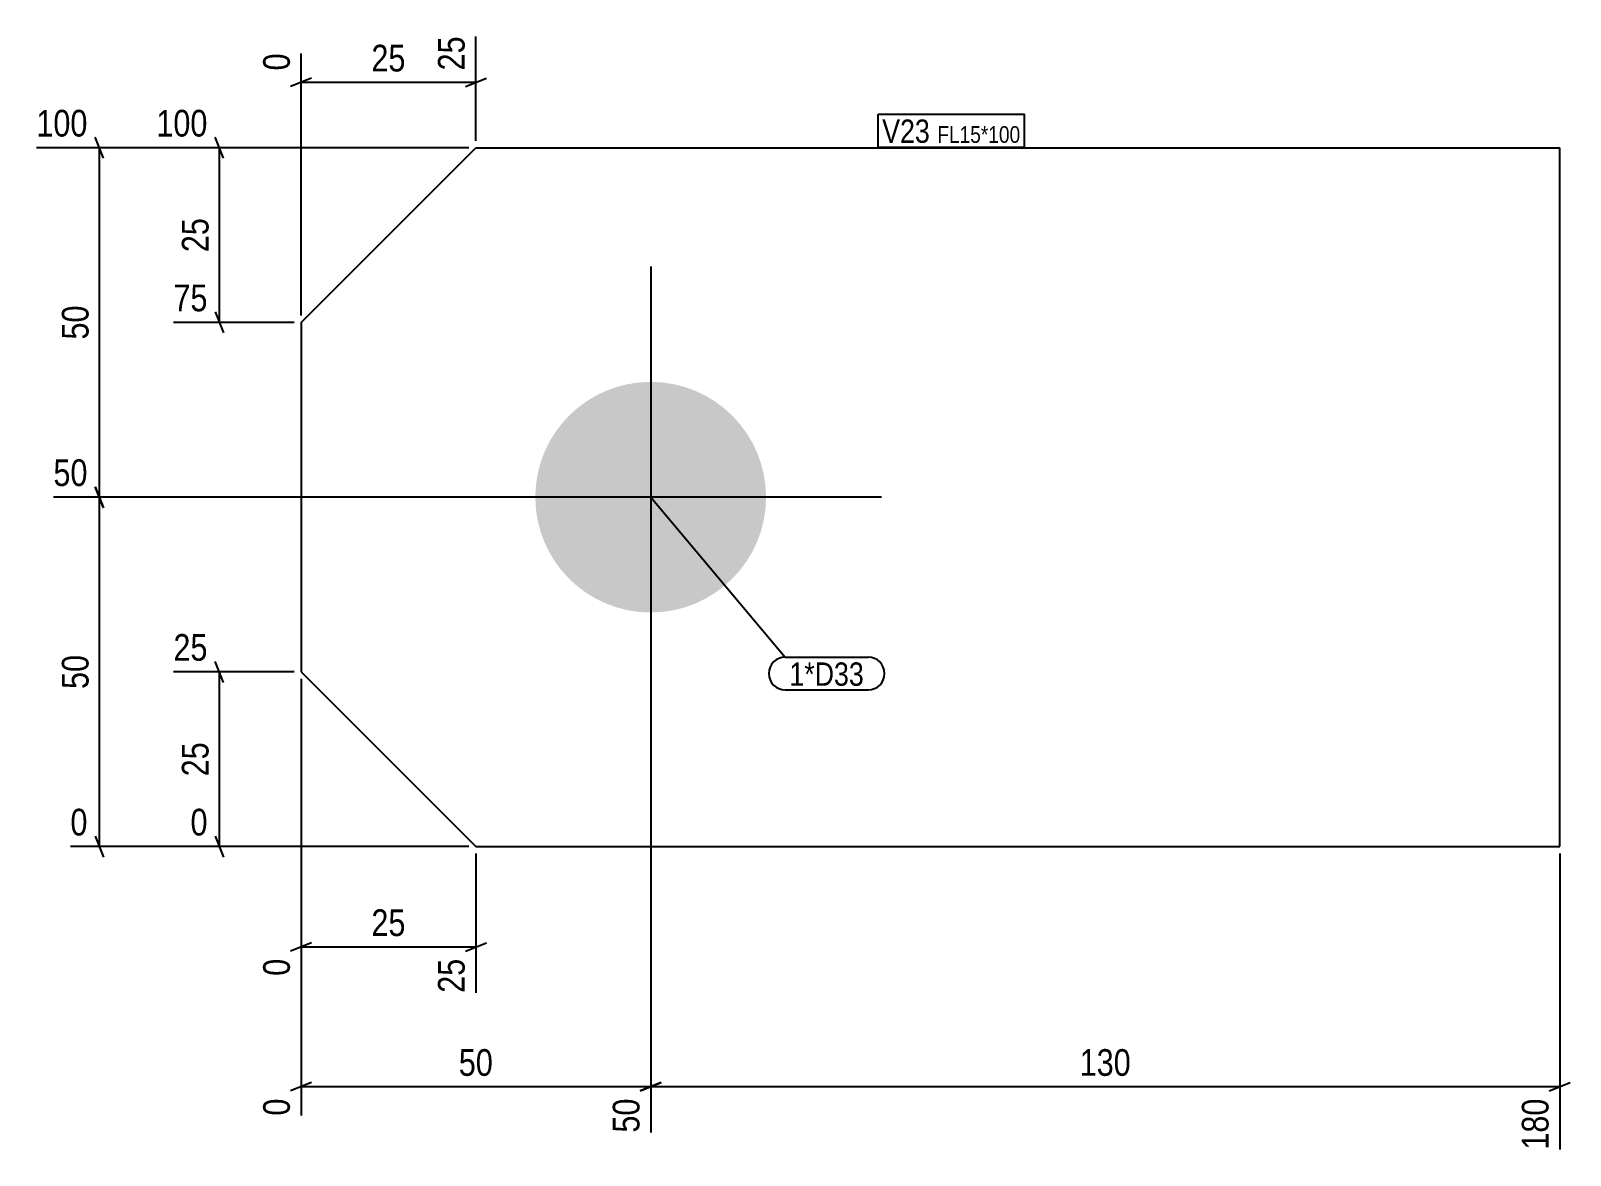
# Model space of a CAD drawing. Header units: millimetres. Extents: x 2 to 222, y 2 to 163.
import ezdxf

# ---------------------------------------------------------------- set-up
doc = ezdxf.new("R2010")
doc.units = ezdxf.units.MM
for name, color, linetype in [('MÅLSÆTNING', 7, 'Continuous'), ('STÅL', 7, 'Continuous'), ('TEKST', 7, 'Continuous')]:
    doc.layers.add(name, color=color, linetype=linetype)
doc.styles.add('Arial Narrow', font='ARIALN.TTF', dxfattribs={"height": 0.2})

msp = doc.modelspace()

# ---------------------------------------------------------------- hatches: boundary and pattern name
at = {"layer": 'STÅL', "linetype": 'Continuous'}
msp.add_hatch(color=3, dxfattribs=at).paths.add_polyline_path([(90.85, 79.85, -1), (90.85, 112.85, -1)])

# ---------------------------------------------------------------- linework, layer by layer
at = {"layer": 'MÅLSÆTNING', "color": 7, "linetype": 'Continuous'}
for p, q in [((65.85, 147.35), (65.85, 162.28)), ((40.85, 122.35), (40.85, 159.85)), ((42.35, 156.31), (39.35, 155.11)), ((64.35, 155.11), (67.35, 156.31)), ((40.85, 155.71), (65.85, 155.71)), ((12.61, 144.85), (11.41, 147.85)), ((29.77, 144.85), (28.57, 147.85)), ((12.01, 96.35), (12.01, 146.35)), ((64.85, 146.35), (20.16, 146.35)), ((29.17, 121.35), (29.17, 146.35)), ((39.85, 121.35), (22.6, 121.35)), ((28.57, 122.85), (29.77, 119.85)), ((11.41, 97.85), (12.61, 94.85)), ((12.61, 94.85), (11.41, 97.85)), ((89.85, 96.35), (5.44, 96.35)), ((89.85, 96.35), (5.44, 96.35)), ((12.01, 46.35), (12.01, 96.35)), ((90.85, 95.35), (90.85, 5.44)), ((90.85, 95.35), (90.85, 5.44)), ((29.77, 69.85), (28.57, 72.85)), ((39.85, 71.35), (22.6, 71.35)), ((29.17, 46.35), (29.17, 71.35)), ((40.85, 70.35), (40.85, 27.87)), ((11.41, 47.85), (12.61, 44.85)), ((64.85, 46.35), (25.04, 46.35)), ((28.57, 47.85), (29.77, 44.85)), ((65.85, 45.35), (65.85, 25.44)), ((220.85, 45.35), (220.85, 3)), ((42.35, 32.61), (39.35, 31.41)), ((40.85, 32.01), (65.85, 32.01)), ((64.35, 31.41), (67.35, 32.61)), ((42.35, 12.61), (39.35, 11.41)), ((40.85, 12.01), (90.85, 12.01)), ((92.35, 12.61), (89.35, 11.41)), ((89.35, 11.41), (92.35, 12.61)), ((90.85, 12.01), (220.85, 12.01)), ((219.35, 11.41), (222.35, 12.61))]:
    msp.add_line(p, q, dxfattribs=at)
at = {"layer": 'STÅL', "color": 2, "linetype": 'Continuous'}
for p, q in [((40.85, 121.35), (65.85, 146.35)), ((65.85, 146.35), (220.85, 146.35)), ((220.85, 46.35), (220.85, 146.35)), ((40.85, 121.35), (40.85, 71.35)), ((40.85, 71.35), (65.85, 46.35)), ((65.85, 46.35), (220.85, 46.35))]:
    msp.add_line(p, q, dxfattribs=at)
at = {"layer": 'STÅL', "color": 3, "linetype": 'Continuous'}
for p, q in [((90.85, 129.35), (90.85, 63.35)), ((123.85, 96.35), (57.85, 96.35))]:
    msp.add_line(p, q, dxfattribs=at)

# ---------------------------------------------------------------- wipeouts: each hides what was drawn before it
at = {"color": 0}
msp.add_wipeout([(121.35, 69.37), (121.35, 72.87), (110.69, 72.87), (110.69, 69.37)], dxfattribs=at).dxf.layer = 'TEKST'

# ---------------------------------------------------------------- next in the draw order: wipeouts: each hides what was drawn before it
at = {"color": 0, "linetype": 'Continuous'}
for points in [[(65.05, 163.08), (59.45, 163.08), (59.45, 156.61), (65.05, 156.61)], [(40.05, 160.65), (34.45, 160.65), (34.45, 156.61), (40.05, 156.61)], [(28.27, 147.15), (28.27, 152.75), (19.36, 152.75), (19.36, 147.15)], [(28.27, 122.15), (28.27, 127.75), (21.8, 127.75), (21.8, 122.15)], [(11.11, 97.15), (11.11, 102.75), (4.64, 102.75), (4.64, 97.15)], [(28.27, 72.15), (28.27, 77.75), (21.8, 77.75), (21.8, 72.15)], [(28.27, 47.15), (28.27, 52.75), (24.24, 52.75), (24.24, 47.15)], [(40.05, 31.11), (34.45, 31.11), (34.45, 27.07), (40.05, 27.07)], [(65.05, 31.11), (59.45, 31.11), (59.45, 24.64), (65.05, 24.64)], [(90.05, 11.11), (84.45, 11.11), (84.45, 4.64), (90.05, 4.64)], [(220.05, 11.11), (214.45, 11.11), (214.45, 2.2), (220.05, 2.2)]]:
    msp.add_wipeout(points, dxfattribs=at).dxf.layer = 'MÅLSÆTNING'
at = {"color": 0}
for points, layer in [([(56.59, 156.46), (56.59, 162.06), (50.11, 162.06), (50.11, 156.46)], 'MÅLSÆTNING'), ([(28.42, 137.09), (22.82, 137.09), (22.82, 130.61), (28.42, 130.61)], 'MÅLSÆTNING'), ([(11.26, 124.59), (5.66, 124.59), (5.66, 118.11), (11.26, 118.11)], 'MÅLSÆTNING'), ([(11.26, 74.59), (5.66, 74.59), (5.66, 68.11), (11.26, 68.11)], 'MÅLSÆTNING'), ([(28.42, 62.09), (22.82, 62.09), (22.82, 55.61), (28.42, 55.61)], 'MÅLSÆTNING'), ([(56.59, 32.76), (56.59, 38.36), (50.11, 38.36), (50.11, 32.76)], 'MÅLSÆTNING'), ([(69.09, 12.76), (69.09, 18.36), (62.61, 18.36), (62.61, 12.76)], 'MÅLSÆTNING'), ([(160.31, 12.76), (160.31, 18.36), (151.4, 18.36), (151.4, 12.76)], 'MÅLSÆTNING'), ([(130.79, 147.05), (130.79, 150.55), (123.96, 150.55), (123.96, 147.05)], 'TEKST'), ([(121.35, 69.37), (121.35, 72.87), (110.69, 72.87), (110.69, 69.37)], 'TEKST')]:
    msp.add_wipeout(points, dxfattribs=at).dxf.layer = layer

# ---------------------------------------------------------------- next in the draw order: linework, layer by layer
at = {"layer": 'MÅLSÆTNING', "color": 7, "linetype": 'Continuous'}
for p, q in [((64.85, 146.35), (3, 146.35)), ((40.85, 70.35), (40.85, 7.87)), ((64.85, 46.35), (7.87, 46.35))]:
    msp.add_line(p, q, dxfattribs=at)
at = {"layer": 'TEKST', "color": 7, "linetype": 'Continuous'}
for p, q in [((90.85, 96.35), (110.09, 73.47)), ((110.09, 73.47), (121.95, 73.47)), ((110.09, 68.77), (121.95, 68.77))]:
    msp.add_line(p, q, dxfattribs=at)
for centre, start, end in [((110.09, 71.12), 90, 270), ((121.95, 71.12), 270, 90)]:
    msp.add_arc(centre, 2.35, start, end, dxfattribs=at)

# ---------------------------------------------------------------- next in the draw order: texts
at = {"layer": 'MÅLSÆTNING', "color": 3, "style": 'Arial Narrow'}
for s, p in [('25', (50.91, 157.26)), ('25', (50.91, 33.56)), ('50', (63.41, 13.56)), ('130', (152.2, 13.56))]:
    msp.add_text(s, height=3.818, dxfattribs=at).set_placement(p)
at = {"layer": 'MÅLSÆTNING', "color": 3, "linetype": 'Continuous', "style": 'Arial Narrow'}
for s, height, p in [('25', 3.818, (64.25, 157.41)), ('0', 3.82, (39.25, 157.41)), ('0', 3.82, (39.25, 27.87)), ('25', 3.818, (64.25, 25.44)), ('50', 3.818, (89.25, 5.44)), ('180', 3.818, (219.25, 3))]:
    msp.add_text(s, height=height, rotation=90.0002, dxfattribs=at).set_placement(p)
for s, height, p in [('100', 3.818, (20.16, 147.95)), ('75', 3.818, (22.6, 122.95)), ('50', 3.818, (5.44, 97.95)), ('25', 3.818, (22.6, 72.95)), ('0', 3.82, (25.04, 47.95))]:
    msp.add_text(s, height=height, dxfattribs=at).set_placement(p)
at = {"layer": 'MÅLSÆTNING', "color": 3, "style": 'Arial Narrow'}
for s, p in [('25', (27.62, 131.41)), ('50', (10.46, 118.91)), ('50', (10.46, 68.91)), ('25', (27.62, 56.41))]:
    msp.add_text(s, height=3.818, rotation=90.0002, dxfattribs=at).set_placement(p)
at = {"layer": 'TEKST', "color": 3, "style": 'Arial Narrow'}
msp.add_text('1*D33', height=3.34, dxfattribs=at).set_placement((110.69, 69.37))

# ---------------------------------------------------------------- next in the draw order: wipeouts: each hides what was drawn before it
at = {"color": 0}
msp.add_wipeout([(130.79, 147.05), (130.79, 150.55), (123.96, 150.55), (123.96, 147.05)], dxfattribs=at).dxf.layer = 'TEKST'

# ---------------------------------------------------------------- next in the draw order: linework, layer by layer
at = {"layer": 'TEKST', "color": 7, "linetype": 'Continuous'}
for p, q in [((123.36, 151.15), (144.31, 151.15)), ((123.36, 146.45), (123.36, 151.15))]:
    msp.add_line(p, q, dxfattribs=at)

# ---------------------------------------------------------------- next in the draw order: texts
at = {"layer": 'TEKST', "color": 3, "style": 'Arial Narrow'}
msp.add_text('V23', height=3.34, dxfattribs=at).set_placement((123.96, 147.05))

# ---------------------------------------------------------------- next in the draw order: wipeouts: each hides what was drawn before it
at = {"color": 0, "linetype": 'Continuous'}
for points in [[(11.11, 147.15), (11.11, 152.75), (2.2, 152.75), (2.2, 147.15)], [(11.11, 47.15), (11.11, 52.75), (7.07, 52.75), (7.07, 47.15)], [(40.05, 11.11), (34.45, 11.11), (34.45, 7.07), (40.05, 7.07)]]:
    msp.add_wipeout(points, dxfattribs=at).dxf.layer = 'MÅLSÆTNING'
at = {"color": 0}
msp.add_wipeout([(143.71, 147.05), (143.71, 149.55), (131.84, 149.55), (131.84, 147.05)], dxfattribs=at).dxf.layer = 'TEKST'

# ---------------------------------------------------------------- next in the draw order: texts
at = {"layer": 'MÅLSÆTNING', "color": 3, "linetype": 'Continuous', "style": 'Arial Narrow'}
for s, height, p in [('100', 3.818, (3, 147.95)), ('0', 3.82, (7.87, 47.95))]:
    msp.add_text(s, height=height, dxfattribs=at).set_placement(p)
msp.add_text('0', height=3.82, rotation=90.0002, dxfattribs=at).set_placement((39.25, 7.87))

# ---------------------------------------------------------------- next in the draw order: wipeouts: each hides what was drawn before it
at = {"color": 0}
msp.add_wipeout([(143.71, 147.05), (143.71, 149.55), (131.84, 149.55), (131.84, 147.05)], dxfattribs=at).dxf.layer = 'TEKST'

# ---------------------------------------------------------------- next in the draw order: linework, layer by layer
at = {"layer": 'TEKST', "color": 7, "linetype": 'Continuous'}
for p, q in [((144.31, 146.45), (144.31, 151.15)), ((123.36, 146.45), (144.31, 146.45))]:
    msp.add_line(p, q, dxfattribs=at)

# ---------------------------------------------------------------- next in the draw order: texts
at = {"layer": 'TEKST', "color": 3, "style": 'Arial Narrow'}
msp.add_text('FL15*100', height=2.386, dxfattribs=at).set_placement((131.84, 147.05))

doc.saveas('drawing.dxf')
